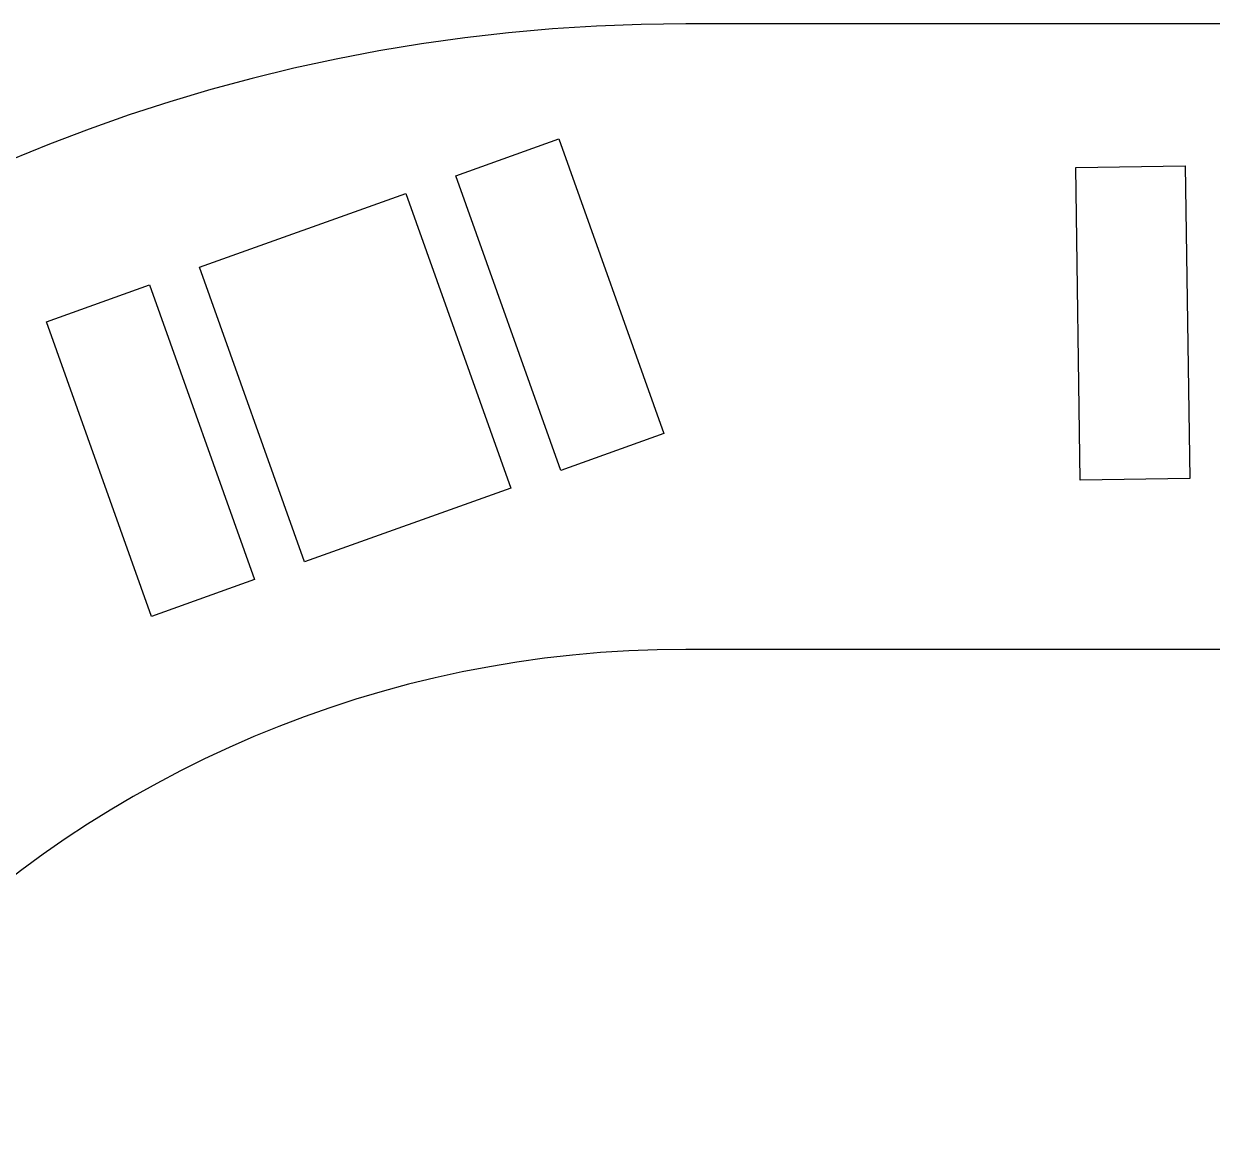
# Model space of a CAD drawing. Header units: millimetres. Extents: x -14813 to 141433, y -60308 to 84383.
# Drawn here: x 53178 to 56978, y -34032 to -30450 of the extents above; entities that cross this region are included whole.
import ezdxf

# ---------------------------------------------------------------- set-up
doc = ezdxf.new("R2010")
doc.units = ezdxf.units.MM
doc.layers.add('мебель', color=44, linetype='Continuous', lineweight=25)
doc.layers.add('территория', color=74, linetype='Continuous', lineweight=25)

msp = doc.modelspace()

# ---------------------------------------------------------------- linework, layer by layer
at = {"layer": 'мебель'}
for points in [[(54559.6, -30935.5), (54889.2, -30818), (55225.1, -31759.9), (54895.4, -31877.4), (54559.6, -30935.5)], [(56541.5, -30909.1), (56891.5, -30903.9), (56906.3, -31903.8), (56556.4, -31909), (56541.5, -30909.1)], [(53740.1, -31227.7), (54399.4, -30992.6), (54735.3, -31934.5), (54075.9, -32169.6), (53740.1, -31227.7)], [(53250.3, -31402.3), (53580, -31284.8), (53915.8, -32226.7), (53586.1, -32344.2), (53250.3, -31402.3)]]:
    msp.add_lwpolyline(points, dxfattribs=at)
at = {"layer": 'территория'}
for points in [[(58795.3, -30449.7), (55295.3, -30449.7)], [(58545.3, -32449.7), (55295.3, -32449.7)]]:
    msp.add_lwpolyline(points, dxfattribs=at)
for radius in [5550, 3550]:
    msp.add_arc((55295.3, -35999.7), radius, 90, 270, dxfattribs=at)

doc.saveas('drawing.dxf')
